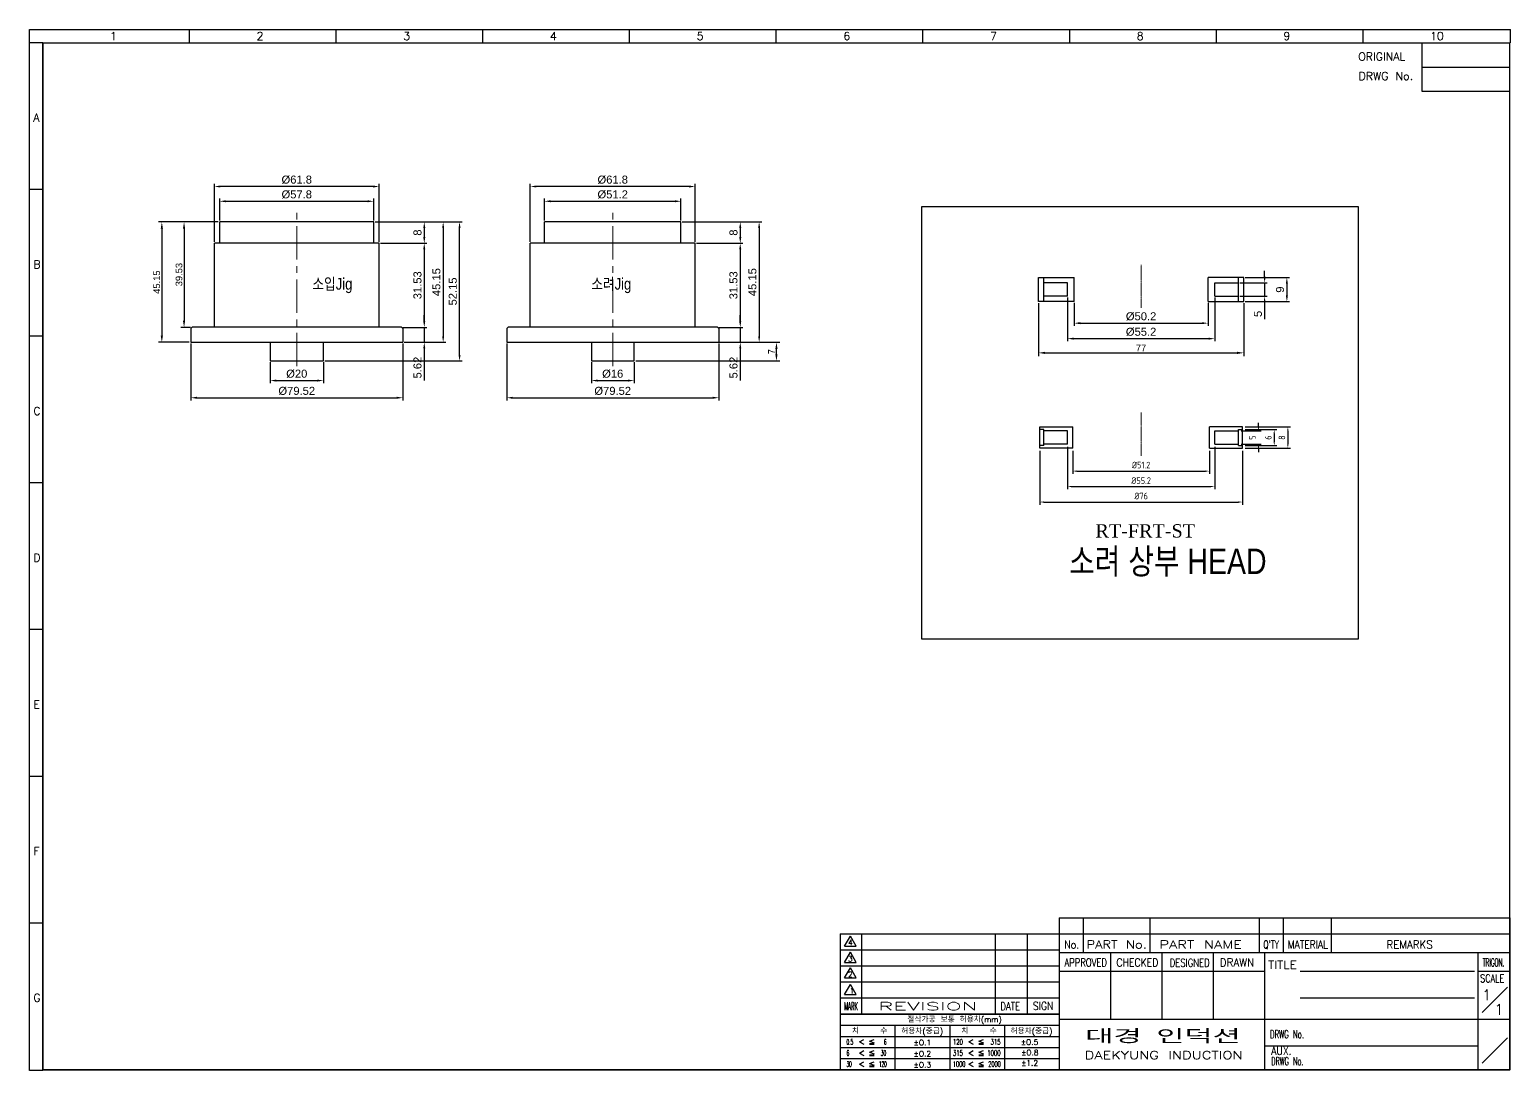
# Model space of a CAD drawing. Header units: inches. Extents: x 0 to 3212, y -602 to 1112.
# Drawn here: x 2657 to 3212, y -97 to 294 of the extents above; entities that cross this region are included whole.
import ezdxf
from ezdxf.enums import TextEntityAlignment as Align

# ---------------------------------------------------------------- set-up
doc = ezdxf.new("R2010")
doc.units = ezdxf.units.IN
doc.linetypes.add('CENTER', pattern=[2, 1.25, -0.25, 0.25, -0.25])
doc.layers.add('03_Center', color=1, linetype='CENTER', lineweight=13)
doc.layers.add('도면 표제', color=7, linetype='Continuous')
doc.layers.add('치수선', color=3, linetype='Continuous')
doc.styles.add('ISOCP', font='isocp.shx')
doc.styles.get("Standard").update_dxf_attribs({"font": 'arial.ttf'})
doc.styles.add('STYLE1', font='txt.shx')
doc.styles.add('표제란', font='')
doc.styles.add('한국열연', font='txt.shx', dxfattribs={"bigfont": 'ghs.shx'})
doc.styles.get('표제란').set_extended_font_data('GulimChe')
doc.dimstyles.new('ILJINGLOBAL', dxfattribs={"dimtxt": 2.5, "dimasz": 1.5, "dimexe": 1, "dimexo": 1, "dimgap": 1, "dimtad": 1, "dimtoh": 1, "dimzin": 9, "dimdsep": 46, "dimtxsty": 'ISOCP', "dimcen": 0, "dimclrd": 1, "dimclre": 1, "dimclrt": 2, "dimazin": 2, "dimtm": 1e-09, "dimtfac": 1, "dimtofl": 0, "dimtmove": 1, "dimatfit": 3, "dimfxl": 1, "dimtolj": 1, "dimtzin": 0, "dimarcsym": 0})
doc.dimstyles.new('ISO-25', dxfattribs={"dimtxt": 2.5, "dimasz": 2.5, "dimexe": 1.25, "dimexo": 0.625, "dimtad": 1, "dimdsep": 46, "dimtxsty": 'Standard', "dimcen": 2.5, "dimadec": 0, "dimazin": 0, "dimtfac": 1, "dimtmove": 0, "dimatfit": 3, "dimfxl": 1, "dimarcsym": 0})
doc.dimstyles.new('동아', dxfattribs={"dimscale": 20, "dimtxt": 3, "dimasz": 2.3, "dimexe": 1, "dimexo": 0.5, "dimgap": 1, "dimtad": 3, "dimdec": 4, "dimdsep": 46, "dimtxsty": 'Standard', "dimcen": 0, "dimclrd": 3, "dimclre": 3, "dimclrt": 4, "dimadec": 4, "dimazin": 2, "dimtp": 0.1, "dimtfac": 0.5, "dimtdec": 4, "dimtmove": 0, "dimatfit": 0, "dimfxl": 1, "dimtolj": 1, "dimlwd": -1, "dimlwe": -1, "dimarcsym": 0})

# ---------------------------------------------------------------- blocks, each defined once
blk = doc.blocks.new('*D608')
at = {"color": 3, "transparency": 16777216}
for p, q in [((2716.94, 175.84), (2716.94, 154.56)), ((2796.46, 175.84), (2796.46, 154.56)), ((2719.24, 155.56), (2794.16, 155.56))]:
    blk.add_line(p, q, dxfattribs=at)
for points in [[(2719.24, 155.94), (2719.24, 155.17), (2716.94, 155.56)], [(2794.16, 155.94), (2794.16, 155.17), (2796.46, 155.56)]]:
    blk.add_solid(points, dxfattribs=at)
at = {"layer": 'Defpoints', "color": 0, "transparency": 16777216}
for p in [(2716.94, 176.34), (2796.46, 176.34), (2796.46, 155.56)]:
    blk.add_point(p, dxfattribs=at)
at = {"color": 4, "transparency": 16777216, "insert": (2756.7, 158.09), "char_height": 3, "attachment_point": 5}
blk.add_mtext('\\A1;%%C79.52', dxfattribs=at)
blk = doc.blocks.new('*D609')
at = {"color": 3, "transparency": 16777216}
for p, q in [((2727.8, 221.99), (2727.8, 230.23)), ((2730.1, 229.23), (2783.3, 229.23)), ((2785.6, 221.99), (2785.6, 230.23))]:
    blk.add_line(p, q, dxfattribs=at)
for points in [[(2730.1, 229.61), (2730.1, 228.85), (2727.8, 229.23)], [(2783.3, 229.61), (2783.3, 228.85), (2785.6, 229.23)]]:
    blk.add_solid(points, dxfattribs=at)
at = {"layer": 'Defpoints', "color": 0, "transparency": 16777216}
for p in [(2785.6, 229.23), (2727.8, 221.49), (2785.6, 221.49)]:
    blk.add_point(p, dxfattribs=at)
at = {"color": 4, "transparency": 16777216, "insert": (2756.7, 231.76), "char_height": 3, "attachment_point": 5}
blk.add_mtext('\\A1;%%C57.8', dxfattribs=at)
blk = doc.blocks.new('*D610')
at = {"color": 3, "transparency": 16777216}
for p, q in [((2786.1, 221.49), (2805.52, 221.49)), ((2804.52, 219.19), (2804.52, 215.79)), ((2788.1, 213.49), (2805.52, 213.49))]:
    blk.add_line(p, q, dxfattribs=at)
for points in [[(2804.14, 219.19), (2804.91, 219.19), (2804.52, 221.49)], [(2804.14, 215.79), (2804.91, 215.79), (2804.52, 213.49)]]:
    blk.add_solid(points, dxfattribs=at)
at = {"layer": 'Defpoints', "color": 0, "transparency": 16777216}
for p in [(2785.6, 221.49), (2787.6, 213.49), (2804.52, 213.49)]:
    blk.add_point(p, dxfattribs=at)
at = {"color": 4, "transparency": 16777216, "insert": (2801.99, 217.49), "char_height": 3, "attachment_point": 5, "rotation": 90}
blk.add_mtext('\\A1;8', dxfattribs=at)
blk = doc.blocks.new('*D611')
at = {"color": 3, "transparency": 16777216}
for p, q in [((2788.1, 213.49), (2805.51, 213.49)), ((2804.51, 211.19), (2804.51, 184.26)), ((2796.46, 181.96), (2805.51, 181.96))]:
    blk.add_line(p, q, dxfattribs=at)
for points in [[(2804.13, 211.19), (2804.89, 211.19), (2804.51, 213.49)], [(2804.13, 184.26), (2804.89, 184.26), (2804.51, 181.96)]]:
    blk.add_solid(points, dxfattribs=at)
at = {"layer": 'Defpoints', "color": 0, "transparency": 16777216}
for p in [(2787.6, 213.49), (2795.96, 181.96), (2804.51, 181.96)]:
    blk.add_point(p, dxfattribs=at)
at = {"color": 4, "transparency": 16777216, "insert": (2801.98, 197.73), "char_height": 3, "attachment_point": 5, "rotation": 90}
blk.add_mtext('\\A1;31.53', dxfattribs=at)
blk = doc.blocks.new('*D612')
at = {"color": 3, "transparency": 16777216}
for p, q in [((2804.52, 184.26), (2804.52, 186.56)), ((2796.96, 181.96), (2805.52, 181.96)), ((2804.52, 181.96), (2804.52, 176.34)), ((2796.96, 176.34), (2805.52, 176.34)), ((2804.52, 174.04), (2804.52, 161.98))]:
    blk.add_line(p, q, dxfattribs=at)
for points in [[(2804.14, 184.26), (2804.91, 184.26), (2804.52, 181.96)], [(2804.14, 174.04), (2804.91, 174.04), (2804.52, 176.34)]]:
    blk.add_solid(points, dxfattribs=at)
at = {"layer": 'Defpoints', "color": 0, "transparency": 16777216}
for p in [(2796.46, 181.96), (2796.46, 176.34), (2804.52, 176.34)]:
    blk.add_point(p, dxfattribs=at)
at = {"color": 4, "transparency": 16777216, "insert": (2801.99, 166.86), "char_height": 3, "attachment_point": 5, "rotation": 90}
blk.add_mtext('\\A1;5.62', dxfattribs=at)
blk = doc.blocks.new('*D613')
at = {"color": 3, "transparency": 16777216}
for p, q in [((2786.1, 221.49), (2812.6, 221.49)), ((2811.6, 219.19), (2811.6, 178.64)), ((2796.96, 176.34), (2812.6, 176.34))]:
    blk.add_line(p, q, dxfattribs=at)
for points in [[(2811.22, 219.19), (2811.99, 219.19), (2811.6, 221.49)], [(2811.22, 178.64), (2811.99, 178.64), (2811.6, 176.34)]]:
    blk.add_solid(points, dxfattribs=at)
at = {"layer": 'Defpoints', "color": 0, "transparency": 16777216}
for p in [(2785.6, 221.49), (2796.46, 176.34), (2811.6, 176.34)]:
    blk.add_point(p, dxfattribs=at)
at = {"color": 4, "transparency": 16777216, "insert": (2809.07, 198.91), "char_height": 3, "attachment_point": 5, "rotation": 90}
blk.add_mtext('\\A1;45.15', dxfattribs=at)
blk = doc.blocks.new('*D614')
at = {"color": 3, "transparency": 16777216}
for p, q in [((2746.7, 168.84), (2746.7, 161)), ((2766.7, 168.84), (2766.7, 161)), ((2749, 162), (2764.4, 162))]:
    blk.add_line(p, q, dxfattribs=at)
for points in [[(2749, 162.38), (2749, 161.61), (2746.7, 162)], [(2764.4, 162.38), (2764.4, 161.61), (2766.7, 162)]]:
    blk.add_solid(points, dxfattribs=at)
at = {"layer": 'Defpoints', "color": 0, "transparency": 16777216}
for p in [(2746.7, 169.34), (2766.7, 169.34), (2766.7, 162)]:
    blk.add_point(p, dxfattribs=at)
at = {"color": 4, "transparency": 16777216, "insert": (2756.7, 164.53), "char_height": 3, "attachment_point": 5}
blk.add_mtext('\\A1;%%C20', dxfattribs=at)
blk = doc.blocks.new('*D615')
at = {"color": 3, "transparency": 16777216}
for p, q in [((2786.1, 221.49), (2818.74, 221.49)), ((2817.74, 171.64), (2817.74, 219.19)), ((2767.2, 169.34), (2818.74, 169.34))]:
    blk.add_line(p, q, dxfattribs=at)
for points in [[(2817.36, 219.19), (2818.13, 219.19), (2817.74, 221.49)], [(2817.36, 171.64), (2818.13, 171.64), (2817.74, 169.34)]]:
    blk.add_solid(points, dxfattribs=at)
at = {"layer": 'Defpoints', "color": 0, "transparency": 16777216}
for p in [(2785.6, 221.49), (2817.74, 221.49), (2766.7, 169.34)]:
    blk.add_point(p, dxfattribs=at)
at = {"color": 4, "transparency": 16777216, "insert": (2815.21, 195.41), "char_height": 3, "attachment_point": 5, "rotation": 90}
blk.add_mtext('\\A1;52.15', dxfattribs=at)
blk = doc.blocks.new('*D616')
at = {"color": 3, "transparency": 16777216}
for p, q in [((2725.8, 213.99), (2725.8, 235.76)), ((2785.3, 234.76), (2728.1, 234.76)), ((2787.6, 213.99), (2787.6, 235.76))]:
    blk.add_line(p, q, dxfattribs=at)
for points in [[(2728.1, 235.15), (2728.1, 234.38), (2725.8, 234.76)], [(2785.3, 235.15), (2785.3, 234.38), (2787.6, 234.76)]]:
    blk.add_solid(points, dxfattribs=at)
at = {"layer": 'Defpoints', "color": 0, "transparency": 16777216}
for p in [(2725.8, 234.76), (2725.8, 213.49), (2787.6, 213.49)]:
    blk.add_point(p, dxfattribs=at)
at = {"color": 4, "transparency": 16777216, "insert": (2756.7, 237.3), "char_height": 3, "attachment_point": 5}
blk.add_mtext('\\A1;%%C61.8', dxfattribs=at)
blk = doc.blocks.new('*D526')
at = {"color": 3, "transparency": 16777216}
for p, q in [((3048.2, 191.1), (3048.2, 182.52)), ((3098.4, 191.1), (3098.4, 182.52)), ((3050.5, 183.52), (3096.1, 183.52))]:
    blk.add_line(p, q, dxfattribs=at)
for points in [[(3050.5, 183.91), (3050.5, 183.14), (3048.2, 183.52)], [(3096.1, 183.91), (3096.1, 183.14), (3098.4, 183.52)]]:
    blk.add_solid(points, dxfattribs=at)
at = {"layer": 'Defpoints', "color": 0, "transparency": 16777216}
for p in [(3048.2, 191.6), (3098.4, 191.6), (3098.4, 183.52)]:
    blk.add_point(p, dxfattribs=at)
at = {"color": 4, "transparency": 16777216, "insert": (3073.3, 186.05), "char_height": 3, "attachment_point": 5}
blk.add_mtext('\\A1;%%C50.2', dxfattribs=at)
blk = doc.blocks.new('*D617')
at = {"color": 3, "transparency": 16777216}
for p, q in [((3045.7, 193.1), (3045.7, 176.72)), ((3100.9, 193.1), (3100.9, 176.72)), ((3048, 177.72), (3098.6, 177.72))]:
    blk.add_line(p, q, dxfattribs=at)
for points in [[(3048, 178.1), (3048, 177.33), (3045.7, 177.72)], [(3098.6, 178.1), (3098.6, 177.33), (3100.9, 177.72)]]:
    blk.add_solid(points, dxfattribs=at)
at = {"layer": 'Defpoints', "color": 0, "transparency": 16777216}
for p in [(3045.7, 193.6), (3100.9, 193.6), (3100.9, 177.72)]:
    blk.add_point(p, dxfattribs=at)
at = {"color": 4, "transparency": 16777216, "insert": (3073.3, 180.25), "char_height": 3, "attachment_point": 5}
blk.add_mtext('\\A1;%%C55.2', dxfattribs=at)
blk = doc.blocks.new('*D527')
at = {"color": 3, "transparency": 16777216}
for p, q in [((3119.63, 200.9), (3119.63, 203.2)), ((3110.3, 198.6), (3120.63, 198.6)), ((3119.63, 198.6), (3119.63, 193.6)), ((3110.3, 193.6), (3120.63, 193.6)), ((3119.63, 191.3), (3119.63, 185.01))]:
    blk.add_line(p, q, dxfattribs=at)
for points in [[(3119.25, 200.9), (3120.01, 200.9), (3119.63, 198.6)], [(3119.25, 191.3), (3120.01, 191.3), (3119.63, 193.6)]]:
    blk.add_solid(points, dxfattribs=at)
at = {"layer": 'Defpoints', "color": 0, "transparency": 16777216}
for p in [(3109.8, 198.6), (3109.8, 193.6), (3119.63, 193.6)]:
    blk.add_point(p, dxfattribs=at)
at = {"color": 4, "transparency": 16777216, "insert": (3117.11, 187), "char_height": 3, "attachment_point": 5, "rotation": 90}
blk.add_mtext('\\A1;5', dxfattribs=at)
blk = doc.blocks.new('*D618')
at = {"color": 3, "transparency": 16777216}
for p, q in [((3112.3, 200.6), (3128.97, 200.6)), ((3127.97, 198.3), (3127.97, 193.9)), ((3112.3, 191.6), (3128.97, 191.6))]:
    blk.add_line(p, q, dxfattribs=at)
for points in [[(3127.58, 198.3), (3128.35, 198.3), (3127.97, 200.6)], [(3127.58, 193.9), (3128.35, 193.9), (3127.97, 191.6)]]:
    blk.add_solid(points, dxfattribs=at)
at = {"layer": 'Defpoints', "color": 0, "transparency": 16777216}
for p in [(3111.8, 200.6), (3111.8, 191.6), (3127.97, 191.6)]:
    blk.add_point(p, dxfattribs=at)
at = {"color": 4, "transparency": 16777216, "insert": (3125.43, 196.1), "char_height": 3, "attachment_point": 5, "rotation": 90}
blk.add_mtext('\\A1;9', dxfattribs=at)
blk = doc.blocks.new('*D528')
at = {"color": 1, "lineweight": -2, "transparency": 16777216}
for p, q in [((3047.7, 135.63), (3047.7, 127.05)), ((3098.9, 135.63), (3098.9, 127.05)), ((3049.2, 128.05), (3097.4, 128.05))]:
    blk.add_line(p, q, dxfattribs=at)
at = {"color": 1, "transparency": 16777216}
for points in [[(3049.2, 128.3), (3049.2, 127.8), (3047.7, 128.05)], [(3097.4, 128.3), (3097.4, 127.8), (3098.9, 128.05)]]:
    blk.add_solid(points, dxfattribs=at)
at = {"layer": 'Defpoints', "color": 0, "transparency": 16777216}
for p in [(3047.7, 136.63), (3098.9, 136.63), (3098.9, 128.05)]:
    blk.add_point(p, dxfattribs=at)
at = {"color": 2, "transparency": 16777216, "insert": (3073.3, 130.3), "char_height": 2.5, "attachment_point": 5, "style": 'ISOCP'}
blk.add_mtext('\\A1;%%C51.2', dxfattribs=at)
blk = doc.blocks.new('*D619')
at = {"color": 1, "lineweight": -2, "transparency": 16777216}
for p, q in [((3045.7, 137.13), (3045.7, 121.25)), ((3100.9, 137.13), (3100.9, 121.25)), ((3047.2, 122.25), (3099.4, 122.25))]:
    blk.add_line(p, q, dxfattribs=at)
at = {"color": 1, "transparency": 16777216}
for points in [[(3047.2, 122.5), (3047.2, 122), (3045.7, 122.25)], [(3099.4, 122.5), (3099.4, 122), (3100.9, 122.25)]]:
    blk.add_solid(points, dxfattribs=at)
at = {"layer": 'Defpoints', "color": 0, "transparency": 16777216}
for p in [(3045.7, 138.13), (3100.9, 138.13), (3100.9, 122.25)]:
    blk.add_point(p, dxfattribs=at)
at = {"color": 2, "transparency": 16777216, "insert": (3073.3, 124.5), "char_height": 2.5, "attachment_point": 5, "style": 'ISOCP'}
blk.add_mtext('\\A1;%%C55.2', dxfattribs=at)
blk = doc.blocks.new('*D529')
at = {"color": 1, "lineweight": -2, "transparency": 16777216}
for p, q in [((3117.32, 144.63), (3117.32, 146.13)), ((3110.8, 143.13), (3118.32, 143.13)), ((3110.8, 138.13), (3118.32, 138.13)), ((3117.32, 136.63), (3117.32, 135.13))]:
    blk.add_line(p, q, dxfattribs=at)
at = {"color": 1, "transparency": 16777216}
for points in [[(3117.07, 144.63), (3117.57, 144.63), (3117.32, 143.13)], [(3117.07, 136.63), (3117.57, 136.63), (3117.32, 138.13)]]:
    blk.add_solid(points, dxfattribs=at)
at = {"layer": 'Defpoints', "color": 0, "transparency": 16777216}
for p in [(3109.8, 143.13), (3109.8, 138.13), (3117.32, 138.13)]:
    blk.add_point(p, dxfattribs=at)
at = {"color": 2, "transparency": 16777216, "insert": (3115.07, 140.63), "char_height": 2.5, "attachment_point": 5, "rotation": 90, "style": 'ISOCP'}
blk.add_mtext('\\A1;5', dxfattribs=at)
blk = doc.blocks.new('*D620')
at = {"color": 1, "lineweight": -2, "transparency": 16777216}
for p, q in [((3035.3, 135.63), (3035.3, 115.46)), ((3111.3, 135.63), (3111.3, 115.46)), ((3036.8, 116.46), (3109.8, 116.46))]:
    blk.add_line(p, q, dxfattribs=at)
at = {"color": 1, "transparency": 16777216}
for points in [[(3036.8, 116.71), (3036.8, 116.21), (3035.3, 116.46)], [(3109.8, 116.71), (3109.8, 116.21), (3111.3, 116.46)]]:
    blk.add_solid(points, dxfattribs=at)
at = {"layer": 'Defpoints', "color": 0, "transparency": 16777216}
for p in [(3035.3, 136.63), (3111.3, 136.63), (3111.3, 116.46)]:
    blk.add_point(p, dxfattribs=at)
at = {"color": 2, "transparency": 16777216, "insert": (3073.3, 118.71), "char_height": 2.5, "attachment_point": 5, "style": 'ISOCP'}
blk.add_mtext('\\A1;%%C76', dxfattribs=at)
blk = doc.blocks.new('*D530')
at = {"color": 1, "lineweight": -2, "transparency": 16777216}
for p, q in [((3112.3, 144.63), (3129.34, 144.63)), ((3128.34, 143.13), (3128.34, 138.13)), ((3112.3, 136.63), (3129.34, 136.63))]:
    blk.add_line(p, q, dxfattribs=at)
at = {"color": 1, "transparency": 16777216}
for points in [[(3128.09, 143.13), (3128.59, 143.13), (3128.34, 144.63)], [(3128.09, 138.13), (3128.59, 138.13), (3128.34, 136.63)]]:
    blk.add_solid(points, dxfattribs=at)
at = {"layer": 'Defpoints', "color": 0, "transparency": 16777216}
for p in [(3111.3, 144.63), (3111.3, 136.63), (3128.34, 136.63)]:
    blk.add_point(p, dxfattribs=at)
at = {"color": 2, "transparency": 16777216, "insert": (3126.09, 140.63), "char_height": 2.5, "attachment_point": 5, "rotation": 90, "style": 'ISOCP'}
blk.add_mtext('\\A1;8', dxfattribs=at)
blk = doc.blocks.new('*D621')
at = {"color": 3, "transparency": 16777216}
for p, q in [((2835.42, 175.84), (2835.42, 154.56)), ((2914.94, 175.84), (2914.94, 154.56)), ((2837.72, 155.56), (2912.64, 155.56))]:
    blk.add_line(p, q, dxfattribs=at)
for points in [[(2837.72, 155.94), (2837.72, 155.17), (2835.42, 155.56)], [(2912.64, 155.94), (2912.64, 155.17), (2914.94, 155.56)]]:
    blk.add_solid(points, dxfattribs=at)
at = {"layer": 'Defpoints', "color": 0, "transparency": 16777216}
for p in [(2835.42, 176.34), (2914.94, 176.34), (2914.94, 155.56)]:
    blk.add_point(p, dxfattribs=at)
at = {"color": 4, "transparency": 16777216, "insert": (2875.18, 158.09), "char_height": 3, "attachment_point": 5}
blk.add_mtext('\\A1;%%C79.52', dxfattribs=at)
blk = doc.blocks.new('*D622')
at = {"color": 3, "transparency": 16777216}
for p, q in [((2849.58, 221.99), (2849.58, 230.23)), ((2851.88, 229.23), (2898.48, 229.23)), ((2900.78, 221.99), (2900.78, 230.23))]:
    blk.add_line(p, q, dxfattribs=at)
for points in [[(2851.88, 229.61), (2851.88, 228.85), (2849.58, 229.23)], [(2898.48, 229.61), (2898.48, 228.85), (2900.78, 229.23)]]:
    blk.add_solid(points, dxfattribs=at)
at = {"layer": 'Defpoints', "color": 0, "transparency": 16777216}
for p in [(2900.78, 229.23), (2849.58, 221.49), (2900.78, 221.49)]:
    blk.add_point(p, dxfattribs=at)
at = {"color": 4, "transparency": 16777216, "insert": (2875.18, 231.76), "char_height": 3, "attachment_point": 5}
blk.add_mtext('\\A1;%%C51.2', dxfattribs=at)
blk = doc.blocks.new('*D623')
at = {"color": 3, "transparency": 16777216}
for p, q in [((2901.28, 221.49), (2924.01, 221.49)), ((2923.01, 219.19), (2923.01, 215.79)), ((2906.58, 213.49), (2924.01, 213.49))]:
    blk.add_line(p, q, dxfattribs=at)
for points in [[(2922.62, 219.19), (2923.39, 219.19), (2923.01, 221.49)], [(2922.62, 215.79), (2923.39, 215.79), (2923.01, 213.49)]]:
    blk.add_solid(points, dxfattribs=at)
at = {"layer": 'Defpoints', "color": 0, "transparency": 16777216}
for p in [(2900.78, 221.49), (2906.08, 213.49), (2923.01, 213.49)]:
    blk.add_point(p, dxfattribs=at)
at = {"color": 4, "transparency": 16777216, "insert": (2920.48, 217.49), "char_height": 3, "attachment_point": 5, "rotation": 90}
blk.add_mtext('\\A1;8', dxfattribs=at)
blk = doc.blocks.new('*D624')
at = {"color": 3, "transparency": 16777216}
for p, q in [((2906.58, 213.49), (2923.99, 213.49)), ((2922.99, 211.19), (2922.99, 184.26)), ((2914.94, 181.96), (2923.99, 181.96))]:
    blk.add_line(p, q, dxfattribs=at)
for points in [[(2922.61, 211.19), (2923.38, 211.19), (2922.99, 213.49)], [(2922.61, 184.26), (2923.38, 184.26), (2922.99, 181.96)]]:
    blk.add_solid(points, dxfattribs=at)
at = {"layer": 'Defpoints', "color": 0, "transparency": 16777216}
for p in [(2906.08, 213.49), (2914.44, 181.96), (2922.99, 181.96)]:
    blk.add_point(p, dxfattribs=at)
at = {"color": 4, "transparency": 16777216, "insert": (2920.46, 197.73), "char_height": 3, "attachment_point": 5, "rotation": 90}
blk.add_mtext('\\A1;31.53', dxfattribs=at)
blk = doc.blocks.new('*D625')
at = {"color": 3, "transparency": 16777216}
for p, q in [((2923.01, 184.26), (2923.01, 186.56)), ((2915.44, 181.96), (2924.01, 181.96)), ((2923.01, 181.96), (2923.01, 176.34)), ((2915.44, 176.34), (2924.01, 176.34)), ((2923.01, 174.04), (2923.01, 161.98))]:
    blk.add_line(p, q, dxfattribs=at)
for points in [[(2922.62, 184.26), (2923.39, 184.26), (2923.01, 181.96)], [(2922.62, 174.04), (2923.39, 174.04), (2923.01, 176.34)]]:
    blk.add_solid(points, dxfattribs=at)
at = {"layer": 'Defpoints', "color": 0, "transparency": 16777216}
for p in [(2914.94, 181.96), (2914.94, 176.34), (2923.01, 176.34)]:
    blk.add_point(p, dxfattribs=at)
at = {"color": 4, "transparency": 16777216, "insert": (2920.48, 166.86), "char_height": 3, "attachment_point": 5, "rotation": 90}
blk.add_mtext('\\A1;5.62', dxfattribs=at)
blk = doc.blocks.new('*D626')
at = {"color": 3, "transparency": 16777216}
for p, q in [((2901.28, 221.49), (2931.09, 221.49)), ((2930.09, 219.19), (2930.09, 178.64)), ((2915.44, 176.34), (2931.09, 176.34))]:
    blk.add_line(p, q, dxfattribs=at)
for points in [[(2929.7, 219.19), (2930.47, 219.19), (2930.09, 221.49)], [(2929.7, 178.64), (2930.47, 178.64), (2930.09, 176.34)]]:
    blk.add_solid(points, dxfattribs=at)
at = {"layer": 'Defpoints', "color": 0, "transparency": 16777216}
for p in [(2900.78, 221.49), (2914.94, 176.34), (2930.09, 176.34)]:
    blk.add_point(p, dxfattribs=at)
at = {"color": 4, "transparency": 16777216, "insert": (2927.56, 198.91), "char_height": 3, "attachment_point": 5, "rotation": 90}
blk.add_mtext('\\A1;45.15', dxfattribs=at)
blk = doc.blocks.new('*D627')
at = {"color": 3, "transparency": 16777216}
for p, q in [((2867.18, 168.84), (2867.18, 161)), ((2883.18, 168.84), (2883.18, 161)), ((2869.48, 162), (2880.88, 162))]:
    blk.add_line(p, q, dxfattribs=at)
for points in [[(2869.48, 162.38), (2869.48, 161.61), (2867.18, 162)], [(2880.88, 162.38), (2880.88, 161.61), (2883.18, 162)]]:
    blk.add_solid(points, dxfattribs=at)
at = {"layer": 'Defpoints', "color": 0, "transparency": 16777216}
for p in [(2867.18, 169.34), (2883.18, 169.34), (2883.18, 162)]:
    blk.add_point(p, dxfattribs=at)
at = {"color": 4, "transparency": 16777216, "insert": (2875.18, 164.53), "char_height": 3, "attachment_point": 5}
blk.add_mtext('\\A1;%%C16', dxfattribs=at)
blk = doc.blocks.new('*D628')
at = {"color": 3, "transparency": 16777216}
for p, q in [((2844.28, 213.99), (2844.28, 235.76)), ((2903.78, 234.76), (2846.58, 234.76)), ((2906.08, 213.99), (2906.08, 235.76))]:
    blk.add_line(p, q, dxfattribs=at)
for points in [[(2846.58, 235.15), (2846.58, 234.38), (2844.28, 234.76)], [(2903.78, 235.15), (2903.78, 234.38), (2906.08, 234.76)]]:
    blk.add_solid(points, dxfattribs=at)
at = {"layer": 'Defpoints', "color": 0, "transparency": 16777216}
for p in [(2844.28, 234.76), (2844.28, 213.49), (2906.08, 213.49)]:
    blk.add_point(p, dxfattribs=at)
at = {"color": 4, "transparency": 16777216, "insert": (2875.18, 237.3), "char_height": 3, "attachment_point": 5}
blk.add_mtext('\\A1;%%C61.8', dxfattribs=at)
blk = doc.blocks.new('*D629')
at = {"color": 0, "lineweight": -2, "transparency": 16777216}
for p, q in [((3034.8, 190.97), (3034.8, 171.14)), ((3111.8, 190.97), (3111.8, 171.14)), ((3037.3, 172.39), (3109.3, 172.39))]:
    blk.add_line(p, q, dxfattribs=at)
at = {"color": 0, "transparency": 16777216}
for points in [[(3037.3, 172.81), (3037.3, 171.97), (3034.8, 172.39)], [(3109.3, 172.81), (3109.3, 171.97), (3111.8, 172.39)]]:
    blk.add_solid(points, dxfattribs=at)
at = {"layer": 'Defpoints', "color": 0, "transparency": 16777216}
for p in [(3034.8, 191.6), (3111.8, 191.6), (3111.8, 172.39)]:
    blk.add_point(p, dxfattribs=at)
at = {"color": 0, "transparency": 16777216, "insert": (3073.3, 174.26), "char_height": 2.5, "attachment_point": 5}
blk.add_mtext('77', dxfattribs=at)
blk = doc.blocks.new('*D630')
at = {"color": 0, "lineweight": -2, "transparency": 16777216}
for p, q in [((2727.17, 221.49), (2713.19, 221.49)), ((2714.44, 218.99), (2714.44, 184.46)), ((2716.81, 181.96), (2713.19, 181.96))]:
    blk.add_line(p, q, dxfattribs=at)
at = {"color": 0, "transparency": 16777216}
for points in [[(2714.03, 218.99), (2714.86, 218.99), (2714.44, 221.49)], [(2714.03, 184.46), (2714.86, 184.46), (2714.44, 181.96)]]:
    blk.add_solid(points, dxfattribs=at)
at = {"layer": 'Defpoints', "color": 0, "transparency": 16777216}
for p in [(2727.8, 221.49), (2714.44, 181.96), (2717.44, 181.96)]:
    blk.add_point(p, dxfattribs=at)
at = {"color": 0, "transparency": 16777216, "insert": (2712.54, 201.73), "char_height": 2.5, "attachment_point": 5, "rotation": 90}
blk.add_mtext('39.53', dxfattribs=at)
blk = doc.blocks.new('*D631')
at = {"color": 0, "lineweight": -2, "transparency": 16777216}
for p, q in [((2727.17, 221.49), (2704.86, 221.49)), ((2706.11, 218.99), (2706.11, 178.84)), ((2716.31, 176.34), (2704.86, 176.34))]:
    blk.add_line(p, q, dxfattribs=at)
at = {"color": 0, "transparency": 16777216}
for points in [[(2705.69, 218.99), (2706.52, 218.99), (2706.11, 221.49)], [(2705.69, 178.84), (2706.52, 178.84), (2706.11, 176.34)]]:
    blk.add_solid(points, dxfattribs=at)
at = {"layer": 'Defpoints', "color": 0, "transparency": 16777216}
for p in [(2727.8, 221.49), (2706.11, 176.34), (2716.94, 176.34)]:
    blk.add_point(p, dxfattribs=at)
at = {"color": 0, "transparency": 16777216, "insert": (2704.21, 198.91), "char_height": 2.5, "attachment_point": 5, "rotation": 90}
blk.add_mtext('45.15', dxfattribs=at)
blk = doc.blocks.new('A2수정')
for p, q in [((1475.51, 150.84), (1475.51, 541.09)), ((1475.51, 541.09), (2030.76, 541.09)), ((1535.51, 536.09), (1535.51, 541.09)), ((1590.51, 536.09), (1590.51, 541.09)), ((1645.51, 536.09), (1645.51, 541.09)), ((1700.51, 536.09), (1700.51, 541.09)), ((1755.51, 536.09), (1755.51, 541.09)), ((1810.51, 536.09), (1810.51, 541.09)), ((1865.51, 536.09), (1865.51, 541.09)), ((1920.51, 536.09), (1920.51, 541.09)), ((1975.51, 536.09), (1975.51, 541.09)), ((2030.76, 536.09), (2030.76, 541.09)), ((1480.51, 536.09), (1475.51, 536.09)), ((1480.51, 536.09), (2030.51, 536.09)), ((1480.51, 151.09), (1480.51, 536.09)), ((2030.51, 151.09), (2030.51, 536.09)), ((1480.51, 481.09), (1475.51, 481.09)), ((1480.51, 426.09), (1475.51, 426.09)), ((1480.51, 371.09), (1475.51, 371.09)), ((1480.51, 316.09), (1475.51, 316.09)), ((1480.51, 261.09), (1475.51, 261.09)), ((1480.51, 206.09), (1475.51, 206.09)), ((2030.51, 208.09), (2030.51, 151.09)), ((1820.51, 167.77), (1820.51, 151.09)), ((1786.72, 161.51), (1788.27, 162.41)), ((1786.72, 161.51), (1788.27, 160.61)), ((1790.45, 161.79), (1792.14, 162.41)), ((1790.45, 161.79), (1792.14, 161.18)), ((1827.72, 161.51), (1829.27, 162.41)), ((1827.72, 161.51), (1829.27, 160.61)), ((1831.45, 161.79), (1833.14, 162.41)), ((1831.45, 161.79), (1833.14, 161.18)), ((1786.72, 157.34), (1788.27, 158.24)), ((1786.72, 157.34), (1788.27, 156.44)), ((1790.45, 160.89), (1792.14, 160.89)), ((1790.45, 160.61), (1792.14, 160.61)), ((1790.45, 157.62), (1792.14, 158.24)), ((1790.45, 157.62), (1792.14, 157.01)), ((1790.45, 156.72), (1792.14, 156.72)), ((1790.45, 156.44), (1792.14, 156.44)), ((1827.72, 157.34), (1829.27, 158.24)), ((1827.72, 157.34), (1829.27, 156.44)), ((1831.45, 160.89), (1833.14, 160.89)), ((1831.45, 160.61), (1833.14, 160.61)), ((1831.45, 157.62), (1833.14, 158.24)), ((1831.45, 157.62), (1833.14, 157.01)), ((1831.45, 156.72), (1833.14, 156.72)), ((1831.45, 156.44), (1833.14, 156.44)), ((1480.51, 150.84), (1475.51, 150.84)), ((1480.51, 151.09), (2030.51, 151.09)), ((1779.51, 151.09), (2030.51, 151.09)), ((1786.72, 153.17), (1788.27, 154.07)), ((1786.72, 153.17), (1788.27, 152.27)), ((1790.45, 153.45), (1792.14, 154.07)), ((1790.45, 153.45), (1792.14, 152.84)), ((1790.45, 152.55), (1792.14, 152.55)), ((1790.45, 152.27), (1792.14, 152.27)), ((1827.72, 153.17), (1829.27, 154.07)), ((1827.72, 153.17), (1829.27, 152.27)), ((1831.45, 153.45), (1833.14, 154.07)), ((1831.45, 153.45), (1833.14, 152.84)), ((1831.45, 152.55), (1833.14, 152.55)), ((1831.45, 152.27), (1833.14, 152.27))]:
    blk.add_line(p, q)
at = {"color": 4}
for p, q in [((1997.51, 536), (1997.51, 518)), ((1997.51, 527), (2030.51, 527)), ((1997.51, 518), (2030.51, 518)), ((1861.51, 208.09), (2030.51, 208.09)), ((1861.51, 208.09), (1861.51, 195.09)), ((1870.57, 208.09), (1870.57, 195.09)), ((1895.57, 208.09), (1895.57, 195.09)), ((1936.51, 208.09), (1936.51, 195.09)), ((1945.51, 208.09), (1945.51, 195.09)), ((1963.51, 208.09), (1963.51, 195.09)), ((1779.51, 202.09), (1861.51, 202.09)), ((1779.51, 202.09), (1779.51, 151.09)), ((1787.51, 202.09), (1787.51, 172.09)), ((1837.51, 202.09), (1837.51, 172.09)), ((1849.51, 202.09), (1849.51, 172.09)), ((1861.51, 202.09), (2030.51, 202.09)), ((1779.51, 196.09), (1861.51, 196.09)), ((1861.51, 195.09), (2030.51, 195.09)), ((1880.76, 195.09), (1880.76, 170.09)), ((1900.01, 195.09), (1900.01, 170.09)), ((1919.26, 195.09), (1919.26, 170.09)), ((1938.51, 195.09), (1938.51, 151.09)), ((2018.51, 195.09), (2018.51, 151.09)), ((1779.51, 190.09), (1861.51, 190.09)), ((1779.51, 184.09), (1861.51, 184.09)), ((1861.51, 188.09), (1938.51, 188.09)), ((1951.94, 188.09), (2017.31, 188.09)), ((2018.51, 188.09), (2030.51, 188.09)), ((1779.51, 178.09), (1861.51, 178.09)), ((1951.94, 178.09), (2017.31, 178.09)), ((2020.24, 172.57), (2029.68, 182.02)), ((1779.51, 172.09), (1861.51, 172.09)), ((1779.51, 172.01), (1861.51, 172.01)), ((1779.51, 171.94), (1861.51, 171.94)), ((1779.51, 167.77), (1861.51, 167.77)), ((1800.01, 167.77), (1800.01, 151.09)), ((1841.01, 167.77), (1841.01, 151.09)), ((1861.51, 170.09), (2030.51, 170.09)), ((1779.51, 163.6), (1861.51, 163.6)), ((2020.24, 153.55), (2029.68, 162.99)), ((1779.51, 159.43), (1861.51, 159.43)), ((1938.51, 160.09), (2018.51, 160.09)), ((1779.51, 155.26), (1861.51, 155.26))]:
    blk.add_line(p, q, dxfattribs=at)
at = {"color": 7}
for p, q in [((1781.1, 197.42), (1783.28, 201.21)), ((1785.47, 197.42), (1783.28, 201.21)), ((1781.1, 197.42), (1785.47, 197.42)), ((1781.1, 191.33), (1783.28, 195.11)), ((1785.47, 191.33), (1783.28, 195.11)), ((1861.51, 195.09), (1861.51, 151.09)), ((1781.1, 191.33), (1785.47, 191.33)), ((1781.1, 185.5), (1783.28, 189.28)), ((1785.47, 185.5), (1783.28, 189.28)), ((1781.1, 185.5), (1785.47, 185.5)), ((1781.1, 179.31), (1783.28, 183.09)), ((1781.1, 179.31), (1785.47, 179.31)), ((1785.47, 179.31), (1783.28, 183.09))]:
    blk.add_line(p, q, dxfattribs=at)
at = {"const_width": 0.5}
blk.add_lwpolyline([(2030.51, 536.09), (1480.51, 536.09), (1480.51, 151.09), (2030.51, 151.09), (2030.51, 536.09)], dxfattribs=at)
at = {"style": '한국열연'}
for s, height, p in [('1', 3, (1505.63, 537.18)), ('2', 3, (1560.63, 537.18)), ('3', 3, (1615.63, 537.18)), ('4', 3, (1670.63, 537.18)), ('5', 3, (1725.63, 537.18)), ('6', 3, (1780.63, 537.18)), ('7', 3, (1835.63, 537.18)), ('8', 3, (1890.63, 537.18)), ('9', 3, (1945.63, 537.18)), ('10', 3, (2000.63, 537.18)), ('A', 3, (1476.9, 506.57)), ('B', 3, (1476.9, 451.57)), ('C', 3, (1476.9, 396.57)), ('D', 3, (1476.9, 341.57)), ('E', 3, (1476.9, 286.57)), ('F', 3, (1476.9, 231.57)), ('G', 3, (1476.9, 176.57)), ('치    수', 2.062, (1783.85, 164.59)), ('허용차(중급)', 2.062, (1802.32, 164.49)), ('절삭가공 보통 허용차(mm)', 2.0625, (1804.64, 168.89)), ('치    수', 2.062, (1824.85, 164.59)), ('허용차(중급)', 2.062, (1843.32, 164.49)), ('%%PO.1', 2.062, (1807.02, 160.23)), ('%%PO.5', 2.062, (1847.2, 160.4)), ('%%PO.2', 2.062, (1807.02, 156.04)), ('%%PO.8', 2.062, (1847.31, 156.49)), ('%%PO.3', 2.062, (1807.02, 151.89)), ('%%P1.2', 2.062, (1847.31, 152.6))]:
    blk.add_text(s, height=height, dxfattribs=at).set_placement(p)
at = {"color": 7, "style": '한국열연'}
for s, height, p in [('ORIGINAL', 3, (1973.73, 529.48)), ('DRWG No.', 3, (1973.86, 522.19)), ('4', 2, (1782.41, 197.75)), ('3', 2, (1782.41, 191.66)), ('2', 2, (1782.41, 185.83)), ('1', 2, (1783.03, 179.64))]:
    blk.add_text(s, height=height, dxfattribs=at).set_placement(p)
at = {"style": '한국열연'}
for s, height, width, p, p2 in [('No.', 3, 0.93474, (1863.46, 196.52), (1869.07, 196.52)), ('PART No.', 3, 1.076633, (1871.82, 196.55), (1894.43, 196.55)), ('PART NAME  ', 3, 1.152723, (1899.19, 196.52), (1937.23, 196.52)), ("Q'TY", 3, 0.61603, (1938.14, 196.52), (1943.99, 196.52)), ('MATERIAL', 3, 0.6872, (1947.27, 196.52), (1962.38, 196.52)), ('APPROVED ', 3, 0.641516, (1863.57, 189.79), (1881.54, 189.79)), ('CHECKED ', 3, 0.74901, (1883.05, 189.79), (1901.03, 189.79)), ('DESIGNED ', 3, 0.656507, (1903.01, 189.7), (1920.08, 189.7)), ('DRAWN  ', 3, 0.818354, (1921.78, 189.79), (1939.79, 189.79)), ('TITLE', 3, 0.825323, (1939.95, 188.96), (1950.68, 188.96)), ('TRIGON.', 3, 0.477206, (2020.37, 189.82), (2028.48, 189.82)), ('SCALE', 3, 0.644448, (2019.44, 183.85), (2028.47, 183.85)), ('MARK', 3, 0.465485, (1780.97, 173.36), (1786.09, 173.36)), ('REVISION', 3, 1.687379, (1793.77, 173.36), (1830.89, 173.36)), ('DATE', 3, 0.669133, (1839.53, 173.36), (1846.89, 173.36)), ('SIGN', 3, 0.768049, (1851.7, 173.52), (1859.38, 173.52)), ('0.5           6    ', 2.0625, 0.511847, (1781.83, 160.48), (1801, 160.48)), ('120        315 ', 2.0625, 0.656368, (1821.72, 160.48), (1840.9, 160.48)), ('DRWG No.', 3, 0.576362, (1940.68, 162.88), (1953.36, 162.88)), ('6           30    ', 2.0625, 0.521414, (1781.83, 156.31), (1801, 156.31)), ('315       1000 ', 2.0625, 0.672184, (1821.72, 156.31), (1840.9, 156.31)), ('AUX.  ', 3, 0.755247, (1941.1, 156.7), (1953.18, 156.7)), ('DRWG No.', 3, 0.549271, (1941.1, 152.8), (1953.18, 152.8)), ('30          120    ', 2.0625, 0.507194, (1781.83, 152.14), (1801, 152.14)), ('1000       2000 ', 2.0625, 0.633992, (1821.72, 152.14), (1840.9, 152.14))]:
    blk.add_text(s, height=height, dxfattribs=dict(at, width=width)).set_placement(p, p2, align=Align.FIT)
at = {"style": '한국열연', "width": 0.93474}
blk.add_text('REMARKS', height=3, dxfattribs=at).set_placement((1984.33, 196.52))
at = {"color": 7, "style": '표제란', "width": 1.678749}
blk.add_text('대경 인덕션', height=4.638, dxfattribs=at).set_placement((1871.37, 161.47), (1929.69, 161.47), align=Align.FIT)
at = {"color": 4, "style": 'STYLE1', "width": 1.173026}
blk.add_text('DAEKYUNG INDUCTION', height=2.9684, dxfattribs=at).set_placement((1871.14, 155.08), (1930.34, 155.08), align=Align.FIT)
at = {"layer": '치수선', "color": 3, "style": '한국열연'}
for p in [(2020.13, 177.11), (2024.76, 171.71)]:
    blk.add_text('1', height=4, dxfattribs=at).set_placement(p)
blk = doc.blocks.new('*D632')
at = {"color": 0, "lineweight": -2, "transparency": 16777216}
for p, q in [((2883.81, 176.34), (2937.82, 176.34)), ((2936.57, 171.84), (2936.57, 173.84)), ((2883.81, 169.34), (2937.82, 169.34))]:
    blk.add_line(p, q, dxfattribs=at)
at = {"color": 0, "transparency": 16777216}
for points in [[(2936.15, 173.84), (2936.99, 173.84), (2936.57, 176.34)], [(2936.15, 171.84), (2936.99, 171.84), (2936.57, 169.34)]]:
    blk.add_solid(points, dxfattribs=at)
at = {"layer": 'Defpoints', "color": 0, "transparency": 16777216}
for p in [(2883.18, 176.34), (2936.57, 176.34), (2883.18, 169.34)]:
    blk.add_point(p, dxfattribs=at)
at = {"color": 0, "transparency": 16777216, "insert": (2934.7, 172.84), "char_height": 2.5, "attachment_point": 5, "rotation": 90}
blk.add_mtext('7', dxfattribs=at)
blk = doc.blocks.new('*D701')
at = {"color": 1, "lineweight": -2, "transparency": 16777216}
for p, q in [((3112.3, 143.63), (3124.23, 143.63)), ((3123.23, 142.13), (3123.23, 139.13)), ((3112.3, 137.63), (3124.23, 137.63))]:
    blk.add_line(p, q, dxfattribs=at)
at = {"color": 1, "transparency": 16777216}
for points in [[(3122.98, 142.13), (3123.48, 142.13), (3123.23, 143.63)], [(3122.98, 139.13), (3123.48, 139.13), (3123.23, 137.63)]]:
    blk.add_solid(points, dxfattribs=at)
at = {"layer": 'Defpoints', "color": 0, "transparency": 16777216}
for p in [(3111.3, 143.63), (3111.3, 137.63), (3123.23, 137.63)]:
    blk.add_point(p, dxfattribs=at)
at = {"color": 2, "transparency": 16777216, "insert": (3120.98, 140.63), "char_height": 2.5, "attachment_point": 5, "rotation": 90, "style": 'ISOCP'}
blk.add_mtext('\\A1;6', dxfattribs=at)

msp = doc.modelspace()

# ---------------------------------------------------------------- linework, layer by layer
for p, q in [((2785.598, 221.4888), (2727.798, 221.4888)), ((2727.798, 213.4888), (2727.798, 221.4888)), ((2785.598, 213.4888), (2785.598, 221.4888)), ((2900.7818, 221.4888), (2849.5818, 221.4888)), ((2849.5818, 213.4888), (2849.5818, 221.4888)), ((2900.7818, 213.4888), (2900.7818, 221.4888)), ((2787.598, 213.4888), (2725.798, 213.4888)), ((2725.798, 181.9633), (2725.798, 213.4888)), ((2787.598, 181.9633), (2787.598, 213.4888)), ((2906.0818, 213.4888), (2844.2818, 213.4888)), ((2844.2818, 181.9633), (2844.2818, 213.4888)), ((2906.0818, 181.9633), (2906.0818, 213.4888)), ((3034.8012, 191.599), (3034.8012, 200.599)), ((3034.8012, 200.599), (3048.2012, 200.599)), ((3036.8012, 191.599), (3036.8012, 200.599)), ((3048.2012, 191.599), (3048.2012, 200.599)), ((3098.4012, 191.599), (3098.4012, 200.599)), ((3111.8012, 200.599), (3098.4012, 200.599)), ((3109.8012, 191.599), (3109.8012, 200.599)), ((3111.8012, 191.599), (3111.8012, 200.599)), ((3045.7012, 198.599), (3036.8012, 198.599)), ((3045.7012, 193.599), (3045.7012, 198.599)), ((3100.9012, 198.599), (3109.8012, 198.599)), ((3100.9012, 193.599), (3100.9012, 198.599)), ((3048.2012, 191.599), (3034.8012, 191.599)), ((3045.7012, 193.599), (3036.8012, 193.599)), ((3098.4012, 191.599), (3111.8012, 191.599)), ((3100.9012, 193.599), (3109.8012, 193.599)), ((2717.4363, 181.9633), (2716.9363, 181.4633)), ((2716.9363, 181.4633), (2716.9363, 176.3388)), ((2795.9596, 181.9633), (2717.4363, 181.9633)), ((2795.9596, 181.9633), (2796.4596, 181.4633)), ((2796.4596, 181.4633), (2796.4596, 176.3388)), ((2835.9201, 181.9633), (2835.4201, 181.4633)), ((2835.4201, 181.4633), (2835.4201, 176.3388)), ((2914.4434, 181.9633), (2835.9201, 181.9633)), ((2914.4434, 181.9633), (2914.9434, 181.4633)), ((2914.9434, 181.4633), (2914.9434, 176.3388)), ((2716.9363, 176.3388), (2796.4596, 176.3388)), ((2746.698, 176.3388), (2746.698, 169.3388)), ((2766.698, 169.3388), (2766.698, 176.3388)), ((2835.4201, 176.3388), (2914.9434, 176.3388)), ((2867.1818, 176.3388), (2867.1818, 169.3388)), ((2883.1818, 169.3388), (2883.1818, 176.3388)), ((2746.698, 169.3388), (2766.698, 169.3388)), ((2867.1818, 169.3388), (2883.1818, 169.3388)), ((3035.3012, 136.627), (3035.3012, 144.627)), ((3035.3012, 144.627), (3047.7012, 144.627)), ((3047.7012, 136.627), (3047.7012, 144.627)), ((3098.9012, 136.627), (3098.9012, 144.627)), ((3111.3012, 144.627), (3098.9012, 144.627)), ((3111.3012, 136.627), (3111.3012, 144.627)), ((3036.8012, 143.627), (3035.3012, 143.627)), ((3036.8012, 137.627), (3036.8012, 143.627)), ((3045.7012, 143.127), (3036.8012, 143.127)), ((3045.7012, 138.127), (3045.7012, 143.127)), ((3100.9012, 143.127), (3109.8012, 143.127)), ((3100.9012, 138.127), (3100.9012, 143.127)), ((3109.8012, 143.627), (3111.3012, 143.627)), ((3109.8012, 137.627), (3109.8012, 143.627)), ((3036.8012, 137.627), (3035.3012, 137.627)), ((3047.7012, 136.627), (3035.3012, 136.627)), ((3045.7012, 138.127), (3036.8012, 138.127)), ((3098.9012, 136.627), (3111.3012, 136.627)), ((3100.9012, 138.127), (3109.8012, 138.127)), ((3109.8012, 137.627), (3111.3012, 137.627))]:
    msp.add_line(p, q)
msp.add_lwpolyline([(2991.1052, 227.2225), (3154.7168, 227.2225), (3154.7168, 65.0046), (2991.1052, 65.0046)], close=True)
at = {"layer": '03_Center', "ltscale": 10}
for p, q in [((2756.698, 167.4109), (2756.698, 225.8204)), ((2875.1818, 167.4109), (2875.1818, 225.8204))]:
    msp.add_line(p, q, dxfattribs=at)
at = {"layer": '03_Center', "ltscale": 0.25}
for p, q in [((3073.3012, 189.2563), (3073.3012, 205.446)), ((3073.3012, 133.7843), (3073.3012, 149.9739))]:
    msp.add_line(p, q, dxfattribs=at)

# ---------------------------------------------------------------- block references
msp.add_blockref('A2수정', (1181.0164, -247.4904))

# ---------------------------------------------------------------- texts
at = {"width": 0.8}
for s, height, p in [('소입Jig', 4.36372, (2762.5661, 196.0786)), ('소려Jig', 4.36372, (2867.1395, 196.0786)), ('소려 상부 HEAD', 9.56388, (3046.3265, 89.4524))]:
    msp.add_text(s, height=height, dxfattribs=at).set_placement(p)
at = {"layer": '도면 표제', "insert": (3074.86, 105.6102), "char_height": 5, "width": 70.741132, "attachment_point": 5}
msp.add_mtext('{\\fRomantic|b0|i0|c2|p2;RT-FRT-ST}', dxfattribs=at)

# ---------------------------------------------------------------- dimensions: what is measured, and where the dimension line sits
for base, p1, p2, picture, middle in [((2725.798, 234.7648), (2787.598, 213.4888), (2725.798, 213.4888), '*D616', (2756.698, 237.2965)), ((2844.2818, 234.7648), (2906.0818, 213.4888), (2844.2818, 213.4888), '*D628', (2875.1818, 237.2965)), ((2785.598, 229.2287), (2727.798, 221.4888), (2785.598, 221.4888), '*D609', (2756.698, 231.7604)), ((2900.7818, 229.2287), (2849.5818, 221.4888), (2900.7818, 221.4888), '*D622', (2875.1818, 231.7604)), ((3100.9012, 177.7171), (3045.7012, 193.599), (3100.9012, 193.599), '*D617', (3073.3012, 180.2489)), ((3098.4012, 183.5228), (3048.2012, 191.599), (3098.4012, 191.599), '*D526', (3073.3012, 186.0545)), ((2796.4596, 155.5568), (2716.9363, 176.3388), (2796.4596, 176.3388), '*D608', (2756.698, 158.0886)), ((2914.9434, 155.5568), (2835.4201, 176.3388), (2914.9434, 176.3388), '*D621', (2875.1818, 158.0886)), ((2766.698, 161.9953), (2746.698, 169.3388), (2766.698, 169.3388), '*D614', (2756.698, 164.527)), ((2883.1818, 161.9953), (2867.1818, 169.3388), (2883.1818, 169.3388), '*D627', (2875.1818, 164.527))]:
    dim = msp.add_linear_dim(base=base, p1=p1, p2=p2, text='%%C<>', dimstyle='동아', override={"dimscale": 1, "dimdec": 2, "dimtdec": 2, "dimfxl": 0.5})
    dim.commit()
    dim.dimension.update_dxf_attribs({"geometry": picture, "text_midpoint": middle})
for base, p1, p2, dimstyle, picture, middle in [((2706.1081, 176.3388), (2727.798, 221.4888), (2716.9363, 176.3388), 'ISO-25', '*D631', (2704.2067, 198.9138)), ((2714.4435, 181.9633), (2727.798, 221.4888), (2717.4363, 181.9633), 'ISO-25', '*D630', (2712.5412, 201.7261)), ((2936.5711, 176.3388), (2883.1818, 169.3388), (2883.1818, 176.3388), 'ISO-25', '*D632', (2934.6961, 172.8388)), ((3128.3437, 136.627), (3111.3012, 144.627), (3111.3012, 136.627), 'ILJINGLOBAL', '*D530', (3126.0937, 140.627))]:
    dim = msp.add_linear_dim(base=base, p1=p1, p2=p2, angle=90, dimstyle=dimstyle)
    dim.commit()
    dim.dimension.update_dxf_attribs({"geometry": picture, "text_midpoint": middle})
for base, p1, p2, picture, middle in [((2817.7427, 221.4888), (2766.698, 169.3388), (2785.598, 221.4888), '*D615', (2815.2109, 195.4138)), ((2804.5235, 213.4888), (2785.598, 221.4888), (2787.598, 213.4888), '*D610', (2801.9918, 217.4888)), ((2811.6035, 176.3388), (2785.598, 221.4888), (2796.4596, 176.3388), '*D613', (2809.0718, 198.9138)), ((2923.0073, 213.4888), (2900.7818, 221.4888), (2906.0818, 213.4888), '*D623', (2920.4756, 217.4888)), ((2930.0873, 176.3388), (2900.7818, 221.4888), (2914.9434, 176.3388), '*D626', (2927.5556, 198.9138)), ((2804.51, 181.9633), (2787.598, 213.4888), (2795.9596, 181.9633), '*D611', (2801.9773, 197.7261)), ((2922.9938, 181.9633), (2906.0818, 213.4888), (2914.4434, 181.9633), '*D624', (2920.4611, 197.7261)), ((3119.6312, 193.599), (3109.8012, 198.599), (3109.8012, 193.599), '*D527', (3117.1057, 187.0045)), ((3127.9657, 191.599), (3111.8012, 200.599), (3111.8012, 191.599), '*D618', (3125.434, 196.099)), ((2804.5235, 176.3388), (2796.4596, 181.9633), (2796.4596, 176.3388), '*D612', (2801.9918, 166.8579)), ((2923.0073, 176.3388), (2914.9434, 181.9633), (2914.9434, 176.3388), '*D625', (2920.4756, 166.8579))]:
    dim = msp.add_linear_dim(base=base, p1=p1, p2=p2, angle=90, dimstyle='동아', override={"dimscale": 1, "dimdec": 2, "dimtdec": 2, "dimfxl": 0.5})
    dim.commit()
    dim.dimension.update_dxf_attribs({"geometry": picture, "text_midpoint": middle})
dim = msp.add_linear_dim(base=(3111.8012, 172.3887), p1=(3034.8012, 191.599), p2=(3111.8012, 191.599), dimstyle='ISO-25')
dim.commit()
dim.dimension.update_dxf_attribs({"geometry": '*D629', "text_midpoint": (3073.3012, 174.2637)})
for base, p1, p2, picture, middle in [((3117.3231, 138.127), (3109.8012, 143.127), (3109.8012, 138.127), '*D529', (3117.3231, 140.627)), ((3123.2342, 137.627), (3111.3012, 143.627), (3111.3012, 137.627), '*D701', (3123.2342, 140.627))]:
    dim = msp.add_linear_dim(base=base, p1=p1, p2=p2, angle=90, dimstyle='ILJINGLOBAL')
    dim.commit()
    dim.dimension.update_dxf_attribs({"geometry": picture, "text_midpoint": middle, "dimtype": 160})
for base, p1, p2, picture, middle in [((3111.3012, 116.4566), (3035.3012, 136.627), (3111.3012, 136.627), '*D620', (3073.3012, 118.7066)), ((3100.9012, 122.2451), (3045.7012, 138.127), (3100.9012, 138.127), '*D619', (3073.3012, 124.4953)), ((3098.9012, 128.0507), (3047.7012, 136.627), (3098.9012, 136.627), '*D528', (3073.3012, 130.301))]:
    dim = msp.add_linear_dim(base=base, p1=p1, p2=p2, text='%%C<>', dimstyle='ILJINGLOBAL')
    dim.commit()
    dim.dimension.update_dxf_attribs({"geometry": picture, "text_midpoint": middle})

doc.saveas('drawing.dxf')
